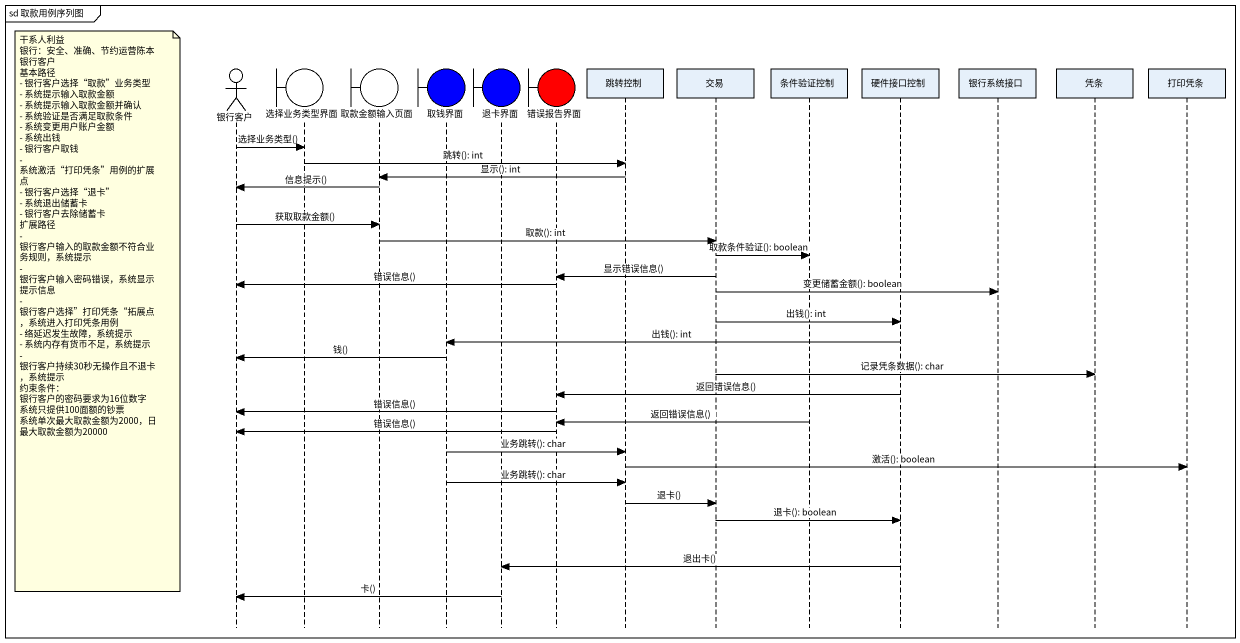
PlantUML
@startuml
mainframe sd 取款用例序列图
hide footbox
actor 银行客户
boundary 选择业务类型界面
boundary 取款金额输入页面
boundary 取钱界面 #0000FF
boundary 退卡界面 #0000FF
boundary 错误报告界面 #FF0000
participant 跳转控制
participant 交易
participant 条件验证控制
participant 硬件接口控制
participant 银行系统接口
participant 凭条
participant 打印凭条

银行客户 -> 选择业务类型界面 : 选择业务类型()
选择业务类型界面 -> 跳转控制 : 跳转(): int
跳转控制 -> 取款金额输入页面 : 显示(): int
取款金额输入页面 -> 银行客户 : 信息提示()
银行客户 -> 取款金额输入页面 : 获取取款金额()
取款金额输入页面 -> 交易 : 取款(): int
交易 -> 条件验证控制 : 取款条件验证(): boolean
交易 -> 错误报告界面 : 显示错误信息()
错误报告界面 -> 银行客户 : 错误信息()
交易 -> 银行系统接口 : 变更储蓄金额(): boolean
note left of 银行客户
  干系人利益
  银行：安全、准确、节约运营陈本
  银行客户
  基本路径
  - 银行客户选择“取款”业务类型
  - 系统提示输入取款金额
  - 系统提示输入取款金额并确认
  - 系统验证是否满足取款条件
  - 系统变更用户账户金额
  - 系统出钱
  - 银行客户取钱
  - 系统激活“打印凭条”用例的扩展点
  - 银行客户选择“退卡”
  - 系统退出储蓄卡
  - 银行客户去除储蓄卡
  扩展路径
  - 银行客户输入的取款金额不符合业务规则，系统提示
  - 银行客户输入密码错误，系统显示提示信息
  - 银行客户选择”打印凭条“拓展点，系统进入打印凭条用例
  - 络延迟发生故障，系统提示
  - 系统内存有货币不足，系统提示
  - 银行客户持续30秒无操作且不退卡，系统提示
  约束条件：
  银行客户的密码要求为16位数字
  系统只提供100面额的钞票
  系统单次最大取款金额为2000，日最大取款金额为20000
end note
交易 -> 硬件接口控制 : 出钱(): int
硬件接口控制 -> 取钱界面 : 出钱(): int
取钱界面 -> 银行客户 : 钱()
交易 -> 凭条 : 记录凭条数据(): char
硬件接口控制 -> 错误报告界面 : 返回错误信息()
错误报告界面 -> 银行客户 : 错误信息()
条件验证控制 -> 错误报告界面 : 返回错误信息()
错误报告界面 -> 银行客户 : 错误信息()
取钱界面 -> 跳转控制 : 业务跳转(): char
跳转控制 -> 打印凭条 : 激活(): boolean
取钱界面 -> 跳转控制 : 业务跳转(): char
跳转控制 -> 交易 : 退卡()
交易 -> 硬件接口控制 : 退卡(): boolean
硬件接口控制 -> 退卡界面 : 退出卡()
退卡界面 -> 银行客户 : 卡()
@enduml
